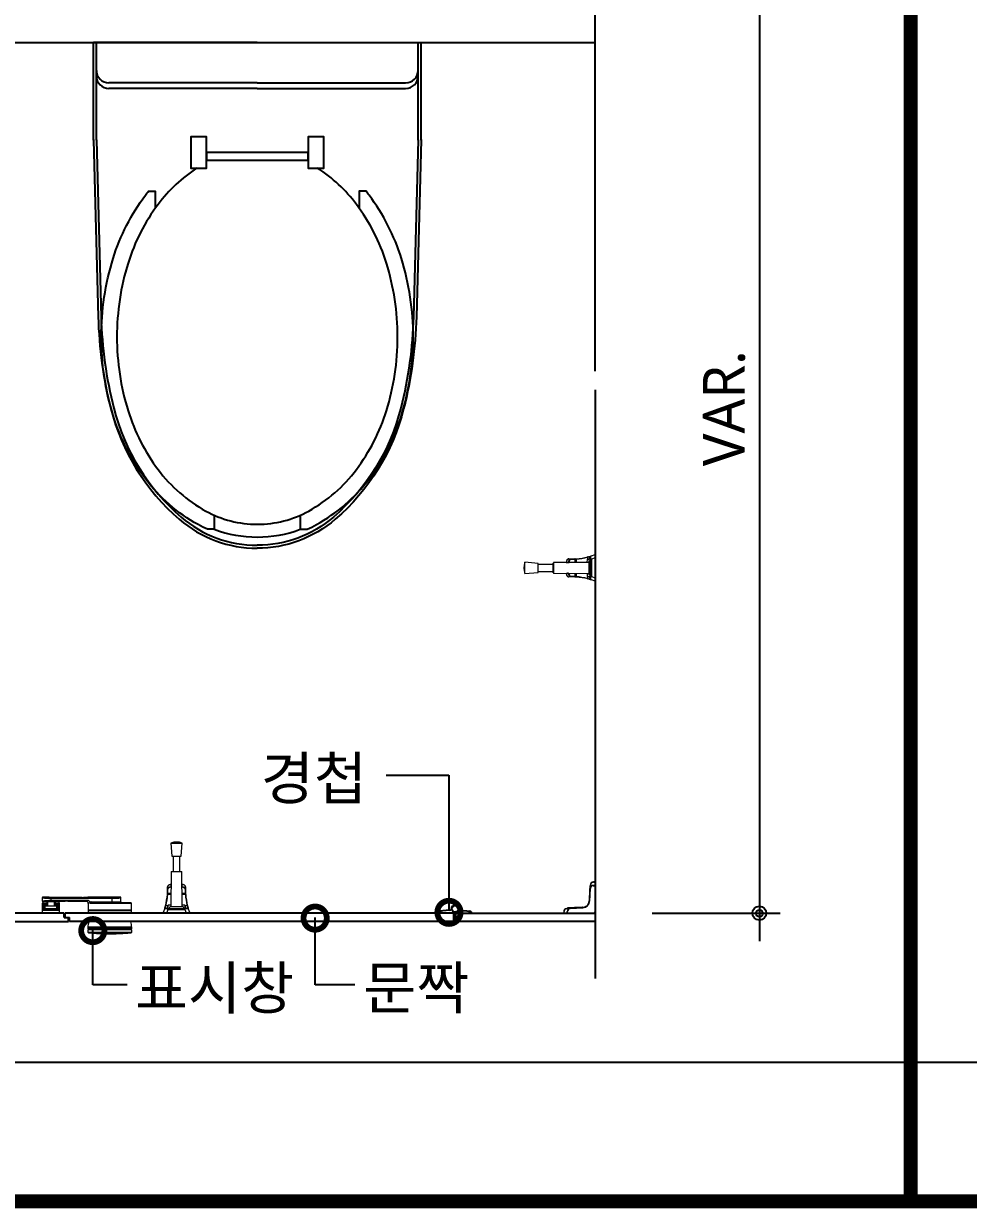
# Model space of a CAD drawing. Extents: x -255 to 8105, y -176 to 5714.
# Drawn here: x 3811 to 4489, y 2764 to 3614 of the extents above; entities that cross this region are included whole.
import ezdxf
from ezdxf.enums import TextEntityAlignment as Align

# ---------------------------------------------------------------- set-up
doc = ezdxf.new("R2010")
doc.units = 0
doc.header["$LTSCALE"] = 30
doc.layers.get('0').update_dxf_attribs({"linetype": 'CONTINUOUS'})
doc.layers.get('DEFPOINTS').update_dxf_attribs({"linetype": 'CONTINUOUS'})
for name, color, linetype in [('0_toilet', 6, 'CONTINUOUS'), ('DIM', 7, 'CONTINUOUS'), ('HAT', 8, 'CONTINUOUS'), ('경첩', 4, 'CONTINUOUS'), ('문자', 3, 'CONTINUOUS'), ('부자재', 4, 'CONTINUOUS'), ('옷걸이', 4, 'CONTINUOUS'), ('잠금쇠(회전형)', 4, 'CONTINUOUS'), ('치수', 1, 'CONTINUOUS'), ('해치', 8, 'CONTINUOUS')]:
    doc.layers.add(name, color=color, linetype=linetype)
doc.styles.add('돋움', font='malgun.ttf')
doc.dimstyles.new('10', dxfattribs={"dimscale": 10, "dimtxt": 3, "dimasz": 1, "dimexe": 1.5, "dimexo": 2, "dimgap": 1, "dimtad": 1, "dimdec": 0, "dimlunit": 6, "dimtxsty": '돋움', "dimblk": 'DIMDOT', "dimcen": -1, "dimdle": 1.5, "dimclrt": 3, "dimazin": 3, "dimtfac": 1, "dimtdec": 0, "dimtix": 1, "dimtmove": 2, "dimatfit": 3, "dimldrblk": 'DIMDOT', "dimarcsym": 0})

# ---------------------------------------------------------------- blocks, each defined once
blk = doc.blocks.new('DIMDOT')
at = {"linetype": 'Continuous'}
blk.add_line((-2, 0), (2, 0), dxfattribs=at)
for radius in [0.5, 0.25]:
    blk.add_circle((0, 0), radius, dxfattribs=at)
blk = doc.blocks.new('*D559')
at = {"layer": 'DEFPOINTS', "color": 0}
for p in [(41876.4, -3060.19), (41876.4, -3785.19), (41973.3, -3785.19)]:
    blk.add_point(p, dxfattribs=at)
at = {"layer": 'DIM', "color": 0, "lineweight": -2, "ltscale": 10}
for p, q in [((41896.4, -3060.19), (41988.3, -3060.19)), ((41973.3, -3070.19), (41973.3, -3775.19)), ((41896.4, -3785.19), (41988.3, -3785.19))]:
    blk.add_line(p, q, dxfattribs=at)
at = {"layer": 'DIM', "color": 0, "lineweight": -2, "xscale": 10, "yscale": 10, "zscale": 10}
for p, rotation in [((41973.3, -3060.19), 90), ((41973.3, -3785.19), 270)]:
    blk.add_blockref('DIMDOT', p, dxfattribs=dict(at, rotation=rotation))
at = {"layer": 'DIM', "color": 3, "insert": (41948.06, -3422.69), "char_height": 30, "attachment_point": 5, "rotation": 90, "style": '돋움'}
blk.add_mtext('VAR.', dxfattribs=at)
blk = doc.blocks.new('_DOTSMALL')
at = {"color": 0, "linetype": 'ByBlock', "const_width": 0.5}
blk.add_lwpolyline([(-0.0625, 0, 1), (0.0625, 0, 1)], format="xyb", close=True, dxfattribs=at)
blk = doc.blocks.new('A$C63EC304E')
at = {"layer": '치수', "color": 1, "xscale": 2.5, "yscale": 2.5, "zscale": 2.5, "rotation": 234.3098741996962}
blk.add_blockref('_DOTSMALL', (0.312, 0.312), dxfattribs=at)
blk = doc.blocks.new('A$C2BC9653E')
at = {"layer": '치수', "xscale": 0.3333333333333333, "yscale": 0.3333333333333333, "zscale": 0.3333333333333333}
blk.add_blockref('A$C63EC304E', (0, 0), dxfattribs=at)
blk = doc.blocks.new('A$C7FC71301')
at = {"layer": '치수', "rotation": 180}
blk.add_blockref('A$C2BC9653E', (0.208, 0.208), dxfattribs=at)
blk = doc.blocks.new('A$C4A20372B')
at = {"layer": '치수'}
blk.add_blockref('A$C7FC71301', (0, 0), dxfattribs=at)
blk = doc.blocks.new('A$C566469F5')
at = {"layer": '치수'}
blk.add_blockref('A$C4A20372B', (0, 0), dxfattribs=at)
blk = doc.blocks.new('A$C7E317CD4')
at = {"layer": '해치', "xscale": 2, "yscale": 2, "zscale": 2}
blk.add_blockref('A$C566469F5', (0, 0), dxfattribs=at)
blk = doc.blocks.new('A$C601D7F27')
at = {"layer": '치수'}
blk.add_blockref('A$C7E317CD4', (0, 0), dxfattribs=at)
blk = doc.blocks.new('A$C38802C08')
at = {"layer": '치수'}
blk.add_blockref('A$C601D7F27', (0, 0), dxfattribs=at)
blk = doc.blocks.new('A$C10E41893')
at = {"layer": '부자재'}
for p, q in [((6.5, 0), (6.5, 196)), ((123.3, 196), (6.5, 196)), ((123.3, 192.5), (6.5, 192.5)), ((54.8, 0), (54.8, 177.5)), ((61.4, 0), (61.4, 177.5)), ((6.5, 0), (6.5, -196)), ((54.8, 0), (54.8, -177.5)), ((61.4, 0), (61.4, -177.5)), ((123.3, -192.5), (6.5, -192.5)), ((123.3, -196), (6.5, -196))]:
    blk.add_line(p, q, dxfattribs=at)
for points in [[(122.7, 196, -0.012538), (123.3, 196), (334.6, 190.3, -0.055395), (444.7, 175.1, -0.154276), (576.9, 93.3, -0.179504), (611.5, 0, -0.179504)], [(122.8, 192.5, -0.012538), (123.2, 192.5), (334.5, 186.8, -0.055395), (443.8, 171.7, -0.154276), (574.3, 91, -0.179504), (608, 0, -0.179504)], [(572, 51.4), (588.8, 51.4), (588.8, 59.6, 0.021185), (583.3, 70.7, 0.106084), (528.4, 133.7, 0.085733), (452.6, 172.4, 0.075373), (358.7, 186.6, 0.075373), (264.8, 172.4, 0.085733), (189, 133.7, 0.007337), (184.4, 130.1), (184.4, 122), (204.7, 122)], [(156.7, -72, 0.089162), (200.2, -118.7, 0.085733), (270.3, -154.5, 0.075373), (358.7, -167.9, 0.075373), (447.1, -154.5, 0.085733), (517.2, -118.7, 0.106084), (567, -61.6, 0.126931), (582.8, 0, 0.126931), (567, 61.6, 0.106084), (517.2, 118.7, 0.085733), (447.1, 154.5, 0.075373), (358.7, 167.9, 0.075373), (270.3, 154.5, 0.085733), (200.2, 118.7, 0.089162), (156.7, 72)], [(588.8, -51.4, 0.090214), (598.2, 0, 0.090214), (588.8, 51.4, 0.106084)], [(122.7, -196, 0.012538), (123.3, -196), (334.6, -190.3, 0.055395), (444.7, -175.1, 0.154276), (576.9, -93.3, 0.179504), (611.5, 0, 0.179504)], [(122.8, -192.5, 0.012538), (123.2, -192.5), (334.5, -186.8, 0.055395), (443.8, -171.7, 0.154276), (574.3, -91, 0.179504), (608, 0, 0.179504)], [(572, -51.4), (588.8, -51.4), (588.8, -59.6, -0.021185), (583.3, -70.7, -0.106084), (528.4, -133.7, -0.085733), (452.6, -172.4, -0.075373), (358.7, -186.6, -0.075373), (264.8, -172.4, -0.085733), (189, -133.7, -0.007337), (184.4, -130.1), (184.4, -122), (204.7, -122)]]:
    blk.add_lwpolyline(points, format="xyb", dxfattribs=at)
blk.add_lwpolyline([(138, -60.8), (119.3, -60.8), (119.3, -79.5), (156.7, -79.5), (156.7, -60.8), (138, -60.8), (147.3, -60.8), (147.3, 60.8), (138, 60.8), (156.7, 60.8), (156.7, 79.5), (119.3, 79.5), (119.3, 60.8), (138, 60.8), (138, -60.8), (119.3, -60.8)], dxfattribs=at)
for centre, start, end in [((39.8, 177.5), 0, 90), ((46.4, 177.5), 0, 90), ((39.8, -177.5), 270, 0), ((46.4, -177.5), 270, 0)]:
    blk.add_arc(centre, 15, start, end, dxfattribs=at)
blk = doc.blocks.new('UNI-16', base_point=(37634, -6761))
for p, q in [((41855.37, -3396.05), (41855.37, -2992.45)), ((40355.37, -3160.19), (41855.37, -3160.19)), ((41855.37, -3409.39), (41855.37, -3831.92))]:
    blk.add_line(p, q)
at = {"color": 8}
for p, q in [((40119.29, -3892), (42081.88, -3892)), ((42081.88, -3892), (43467.12, -3892))]:
    blk.add_line(p, q, dxfattribs=at)
at = {"color": 8, "const_width": 10}
for points in [[(42081.88, -3992), (42081.88, -1222.85)], [(37682.57, -3992), (43467.12, -3992)]]:
    blk.add_lwpolyline(points, dxfattribs=at)
at = {"layer": '0_toilet'}
for p, q in [((41474.34, -3785.19), (41245.37, -3785.19)), ((41245.37, -3791.19), (41477.34, -3791.19)), ((41474.34, -3788.19), (41474.34, -3785.19)), ((41474.34, -3788.19), (41478.09, -3788.19)), ((41753.97, -3785.19), (41475.09, -3785.19)), ((41475.09, -3788.19), (41475.09, -3785.19)), ((41477.34, -3791.19), (41477.34, -3788.19)), ((41478.09, -3791.19), (41478.09, -3788.19)), ((41753.97, -3791.19), (41478.09, -3791.19)), ((41753.97, -3791.19), (41753.97, -3785.19)), ((41755.47, -3785.19), (41855.37, -3785.19)), ((41755.47, -3791.19), (41755.47, -3785.19)), ((41855.37, -3791.19), (41755.47, -3791.19))]:
    blk.add_line(p, q, dxfattribs=at)
at = {"layer": '경첩', "color": 4, "linetype": 'Continuous', "lineweight": 15}
for p, q in [((41851.58, -3766.02), (41851.45, -3768.72)), ((41851.58, -3766.02), (41851.82, -3766.26)), ((41851.69, -3765.42), (41851.85, -3765.58)), ((41851.88, -3764.93), (41851.76, -3767.43)), ((41852.06, -3766.38), (41852.13, -3764.94)), ((41854.11, -3765.19), (41854.11, -3765.44)), ((41855.37, -3765.19), (41854.11, -3765.19)), ((41854.11, -3765.44), (41855.37, -3765.44)), ((41854.12, -3765.19), (41854.12, -3765.09)), ((41854.12, -3765.09), (41855.37, -3765.09)), ((41854.23, -3762.94), (41854.23, -3762.69)), ((41855.37, -3762.69), (41854.23, -3762.69)), ((41854.23, -3762.94), (41855.37, -3762.94)), ((41855.37, -3762.94), (41855.37, -3762.69)), ((41855.37, -3765.09), (41855.37, -3762.94)), ((41855.37, -3765.44), (41855.37, -3765.19)), ((41855.37, -3765.44), (41855.37, -3783.69)), ((41851.14, -3775.3), (41851.13, -3775.64)), ((41851.15, -3775.2), (41851.14, -3775.3)), ((41851.14, -3775.3), (41851.38, -3775.54)), ((41851.19, -3774.28), (41851.15, -3775.2)), ((41851.15, -3775.2), (41851.39, -3775.44)), ((41851.19, -3774.28), (41851.43, -3774.52)), ((41851.22, -3773.62), (41851.2, -3774.04)), ((41851.2, -3774.04), (41851.44, -3774.28)), ((41851.36, -3770.75), (41851.22, -3773.61)), ((41851.22, -3773.61), (41851.46, -3773.85)), ((41851.22, -3773.62), (41851.46, -3773.86)), ((41851.76, -3767.43), (41851.34, -3776.4)), ((41851.36, -3770.75), (41851.6, -3770.98)), ((41851.41, -3769.73), (41851.37, -3770.41)), ((41851.37, -3770.41), (41851.61, -3770.65)), ((41851.41, -3769.73), (41851.64, -3769.97)), ((41851.42, -3769.39), (41851.66, -3769.63)), ((41851.45, -3768.72), (41851.69, -3768.96)), ((41851.59, -3776.41), (41852.01, -3767.44)), ((41837.61, -3781.58), (41835.11, -3781.7)), ((41835.12, -3781.95), (41836.57, -3781.88)), ((41835.27, -3785.19), (41835.27, -3783.94)), ((41835.27, -3783.94), (41835.37, -3783.94)), ((41835.37, -3783.93), (41835.62, -3783.93)), ((41835.37, -3783.93), (41835.37, -3785.19)), ((41835.6, -3781.51), (41835.69, -3781.42)), ((41835.6, -3781.51), (41835.76, -3781.67)), ((41835.62, -3785.19), (41835.62, -3783.93)), ((41838.9, -3781.27), (41835.69, -3781.42)), ((41846.58, -3781.16), (41837.61, -3781.58)), ((41837.62, -3781.83), (41846.59, -3781.41)), ((41838.9, -3781.27), (41839.14, -3781.51)), ((41839.58, -3781.24), (41839.82, -3781.48)), ((41839.91, -3781.22), (41840.15, -3781.46)), ((41843.29, -3781.06), (41840.59, -3781.19)), ((41840.59, -3781.19), (41840.83, -3781.43)), ((41843.29, -3781.06), (41843.53, -3781.3)), ((41843.97, -3781.03), (41844.21, -3781.27)), ((41844.3, -3781.02), (41844.54, -3781.25)), ((41846.33, -3780.92), (41844.98, -3780.98)), ((41844.98, -3780.98), (41845.22, -3781.22)), ((41846.57, -3780.91), (41846.33, -3780.92)), ((41846.33, -3780.92), (41846.57, -3781.16)), ((41847.58, -3780.75), (41847.78, -3780.95)), ((41848.11, -3780.58), (41848.3, -3780.77)), ((41848.35, -3780.47), (41848.54, -3780.66)), ((41848.81, -3780.22), (41849, -3780.4)), ((41849.03, -3780.08), (41849.21, -3780.26)), ((41850.12, -3779.05), (41850.3, -3779.23)), ((41850.27, -3778.85), (41850.45, -3779.03)), ((41850.53, -3778.41), (41850.72, -3778.59)), ((41850.65, -3778.17), (41850.84, -3778.36)), ((41850.82, -3777.77), (41851.01, -3777.96)), ((41851.17, -3777.46), (41850.97, -3777.25)), ((41850.97, -3777.25), (41851.18, -3777.45)), ((41851.04, -3776.87), (41851.26, -3777.09)), ((41851.07, -3776.65), (41851.3, -3776.88)), ((41851.12, -3775.74), (41851.09, -3776.39)), ((41851.13, -3775.64), (41851.12, -3775.74)), ((41851.12, -3775.74), (41851.36, -3775.98)), ((41851.13, -3775.64), (41851.37, -3775.88)), ((41833.12, -3784.05), (41832.87, -3784.05)), ((41832.87, -3784.05), (41832.87, -3785.19)), ((41832.87, -3785.19), (41833.12, -3785.19)), ((41833.12, -3785.19), (41833.12, -3784.05)), ((41833.12, -3785.19), (41835.27, -3785.19)), ((41835.37, -3785.19), (41835.62, -3785.19)), ((41853.87, -3785.19), (41835.62, -3785.19))]:
    blk.add_line(p, q, dxfattribs=at)
at = {"layer": '경첩', "color": 4, "linetype": 'Continuous', "lineweight": 15, "flags": 128}
for points in [[(41851.6, -3765.51), (41851.6, -3765.61), (41851.59, -3765.74), (41851.59, -3765.87), (41851.58, -3766.02)], [(41851.6, -3765.51), (41851.62, -3765.49), (41851.64, -3765.47), (41851.66, -3765.46), (41851.67, -3765.44), (41851.68, -3765.43), (41851.68, -3765.43), (41851.69, -3765.42), (41851.69, -3765.42)], [(41852.13, -3764.94), (41852.08, -3764.94), (41852.04, -3764.93), (41851.99, -3764.93), (41851.95, -3764.93), (41851.92, -3764.93), (41851.9, -3764.93), (41851.89, -3764.93), (41851.88, -3764.93)], [(41851.2, -3774.04), (41851.2, -3774.12), (41851.19, -3774.2), (41851.19, -3774.28)], [(41851.22, -3773.61), (41851.22, -3773.62), (41851.22, -3773.62)], [(41851.45, -3768.72), (41851.45, -3768.85), (41851.44, -3768.98), (41851.44, -3769.09), (41851.43, -3769.2), (41851.43, -3769.28), (41851.42, -3769.34), (41851.42, -3769.38), (41851.42, -3769.39)], [(41851.76, -3767.43), (41851.77, -3767.43), (41851.78, -3767.43), (41851.81, -3767.43), (41851.84, -3767.43), (41851.87, -3767.43), (41851.92, -3767.43), (41851.96, -3767.44), (41852.01, -3767.44)], [(41835.12, -3781.95), (41835.12, -3781.9), (41835.12, -3781.85), (41835.11, -3781.81), (41835.11, -3781.77), (41835.11, -3781.74), (41835.11, -3781.72), (41835.11, -3781.7), (41835.11, -3781.7)], [(41837.61, -3781.58), (41837.61, -3781.59), (41837.61, -3781.6), (41837.61, -3781.62), (41837.61, -3781.65), (41837.61, -3781.69), (41837.62, -3781.74), (41837.62, -3781.78), (41837.62, -3781.83)], [(41839.58, -3781.24), (41839.56, -3781.24), (41839.53, -3781.24), (41839.46, -3781.24), (41839.38, -3781.25), (41839.28, -3781.25), (41839.16, -3781.26), (41839.03, -3781.26), (41838.9, -3781.27)], [(41840.59, -3781.19), (41840.47, -3781.2), (41840.36, -3781.2), (41840.25, -3781.21), (41840.16, -3781.21), (41840.07, -3781.22), (41840.01, -3781.22), (41839.96, -3781.22), (41839.92, -3781.22), (41839.91, -3781.22)], [(41843.97, -3781.03), (41843.95, -3781.03), (41843.91, -3781.03), (41843.85, -3781.04), (41843.77, -3781.04), (41843.67, -3781.05), (41843.55, -3781.05), (41843.42, -3781.06), (41843.29, -3781.06)], [(41844.98, -3780.98), (41844.85, -3780.99), (41844.72, -3781), (41844.6, -3781), (41844.5, -3781.01), (41844.42, -3781.01), (41844.36, -3781.01), (41844.32, -3781.02), (41844.3, -3781.02)], [(41846.58, -3781.16), (41846.58, -3781.16), (41846.58, -3781.18), (41846.58, -3781.2), (41846.59, -3781.23), (41846.59, -3781.27), (41846.59, -3781.31), (41846.59, -3781.36), (41846.59, -3781.41)], [(41850.97, -3777.25), (41850.97, -3777.25), (41850.97, -3777.25)], [(41851.07, -3776.65), (41851.05, -3776.82), (41851.04, -3776.87)], [(41851.34, -3776.4), (41851.35, -3776.4), (41851.36, -3776.4), (41851.38, -3776.4), (41851.41, -3776.4), (41851.45, -3776.4), (41851.5, -3776.41), (41851.54, -3776.41), (41851.59, -3776.41)]]:
    blk.add_lwpolyline(points, dxfattribs=at)
at = {"layer": '경첩', "color": 4, "linetype": 'Continuous', "lineweight": 15}
for centre, radius, start, end in [((41854.11, -3767.54), 2.35, 90, 177.30166), ((41854.23, -3765.04), 2.35, 90, 177.30166), ((41854.11, -3767.54), 2.1, 90, 177.30166), ((41854.23, -3765.04), 2.1, 90, 177.30166), ((41835.22, -3784.05), 2.35, 92.69834, 180), ((41835.22, -3784.05), 2.1, 92.69834, 180), ((41837.72, -3783.93), 2.35, 92.69834, 180), ((41837.72, -3783.93), 2.1, 92.69834, 180), ((41846.35, -3776.16), 4.75, 272.69834, 285), ((41846.35, -3776.16), 5, 272.69834, 357.30166), ((41846.35, -3776.16), 5.25, 272.69834, 357.30166), ((41846.35, -3776.16), 4.75, 284.99982, 291.75061), ((41846.35, -3776.16), 4.75, 294.99481, 301.29977), ((41846.35, -3776.17), 4.75, 301.29911, 304.38581), ((41846.35, -3776.16), 4.75, 304.38489, 322.56084), ((41846.35, -3776.16), 4.75, 322.56123, 325.61449), ((41846.35, -3776.16), 4.75, 325.61511, 331.82645), ((41846.35, -3776.16), 4.75, 335.00519, 340.23398), ((41846.35, -3776.16), 4.75, 340.23398, 346.75686), ((41846.35, -3776.16), 4.75, 346.83767, 351.3944), ((41846.35, -3776.16), 4.75, 354.09118, 357.30166), ((41853.87, -3783.69), 1.5, 270, 0)]:
    blk.add_arc(centre, radius, start, end, dxfattribs=at)
at = {"layer": '부자재'}
for p, q in [((41751.02, -3783.1), (41743.82, -3783.61)), ((41757.73, -3783.02), (41765.89, -3783.6)), ((41743.28, -3784.27), (41743.28, -3785.19)), ((41753.93, -3785.19), (41743.28, -3785.19)), ((41744.53, -3784.1), (41744.53, -3785.19)), ((41754.74, -3784.64), (41754.74, -3785.44)), ((41754.99, -3785.44), (41754.74, -3785.44)), ((41754.99, -3784.64), (41754.99, -3785.44)), ((41755.46, -3785.14), (41755.46, -3785.19)), ((41755.46, -3785.19), (41766.45, -3785.19)), ((41765.2, -3784.1), (41765.2, -3785.19)), ((41766.45, -3784.27), (41766.45, -3785.19))]:
    blk.add_line(p, q, dxfattribs=at)
at = {"layer": '부자재', "color": 1}
blk.add_circle((41754.86, -3781.98), 2.34, dxfattribs=at)
at = {"layer": '부자재'}
for centre, radius, start, end in [((41743.98, -3784.29), 0.7, 101.7765, 181.67124), ((41745.38, -3784.33), 0.884, 113.40773, 164.5497), ((41750.96, -3781.81), 1.29, 272.92313, 352.47243), ((41754.86, -3781.98), 2.62, 270, 180), ((41754.96, -3782.33), 2.86, 280.08401, 345.97919), ((41758.77, -3781.81), 1.29, 187.52757, 267.07687), ((41764.35, -3784.33), 0.884, 15.4503, 67.30044), ((41765.75, -3784.29), 0.7, 358.32876, 78.2235), ((41755.22, -3786.21), 1.65, 102.52675, 141.54753), ((41754.51, -3786.21), 1.65, 43.10029, 77.47325)]:
    blk.add_arc(centre, radius, start, end, dxfattribs=at)
at = {"layer": '옷걸이', "lineweight": 15}
for p, q in [((41852.79, -3528.64), (41852.8, -3528.63)), ((41852.8, -3528.63), (41855.37, -3527.79)), ((41852.8, -3528.63), (41852.8, -3528.63)), ((41855.37, -3527.79), (41855.37, -3530.16)), ((41814.52, -3534.04), (41805.02, -3533.29)), ((41805.02, -3541.29), (41805.02, -3533.29)), ((41814.52, -3540.54), (41814.52, -3534.04)), ((41825.37, -3534.79), (41814.52, -3534.79)), ((41825.37, -3537.29), (41825.37, -3533.79)), ((41825.37, -3540.79), (41825.37, -3537.29)), ((41850.87, -3533.32), (41825.62, -3533.54)), ((41825.62, -3533.54), (41825.62, -3541.04)), ((41834.74, -3533.36), (41834.74, -3533.46)), ((41834.74, -3533.36), (41834.83, -3533.36)), ((41834.83, -3533.36), (41834.83, -3533.46)), ((41836.36, -3533.37), (41836.71, -3533.37)), ((41836.36, -3533.45), (41836.36, -3533.37)), ((41836.71, -3533.37), (41836.71, -3533.44)), ((41841.07, -3533.41), (41841.07, -3531.02)), ((41841.84, -3530.95), (41841.84, -3533.4)), ((41849.94, -3531.04), (41850.5, -3530.97)), ((41849.96, -3529.6), (41849.96, -3531.03)), ((41849.98, -3529.6), (41849.98, -3531.03)), ((41850.87, -3532.51), (41850.87, -3542.06)), ((41852.04, -3529.52), (41852, -3529.62)), ((41852.04, -3529.47), (41852.01, -3529.56)), ((41852.11, -3529.58), (41852.11, -3529.59)), ((41852.11, -3529.59), (41852.11, -3544.99)), ((41852.13, -3543.58), (41852.13, -3531)), ((41852.82, -3531), (41852.13, -3531)), ((41855.37, -3530.16), (41852.82, -3531)), ((41852.82, -3531), (41852.82, -3543.58)), ((41855.37, -3530.16), (41855.37, -3544.41)), ((41805.02, -3541.29), (41814.52, -3540.54)), ((41814.52, -3539.79), (41825.37, -3539.79)), ((41825.62, -3541.04), (41850.87, -3541.26)), ((41834.74, -3541.12), (41834.74, -3541.22)), ((41834.74, -3541.22), (41834.83, -3541.22)), ((41834.83, -3541.12), (41834.83, -3541.22)), ((41836.36, -3541.21), (41836.36, -3541.13)), ((41836.36, -3541.21), (41836.71, -3541.21)), ((41836.71, -3541.14), (41836.71, -3541.21)), ((41841.07, -3543.56), (41841.07, -3541.17)), ((41841.84, -3541.18), (41841.84, -3543.63)), ((41850.52, -3543.61), (41849.94, -3543.54)), ((41849.96, -3543.55), (41849.96, -3544.98)), ((41849.98, -3543.55), (41849.98, -3544.98)), ((41852, -3544.96), (41852.04, -3545.07)), ((41852.11, -3544.99), (41852.11, -3545)), ((41852.82, -3543.58), (41852.13, -3543.58)), ((41852.82, -3543.58), (41855.37, -3544.41)), ((41855.37, -3544.41), (41855.37, -3546.79)), ((41852.8, -3545.94), (41852.79, -3545.94)), ((41852.8, -3545.95), (41852.8, -3545.94)), ((41855.37, -3546.79), (41852.8, -3545.95)), ((41550.98, -3734.84), (41551.73, -3744.34)), ((41550.98, -3734.84), (41558.98, -3734.84)), ((41558.23, -3744.34), (41558.98, -3734.84)), ((41551.73, -3744.34), (41558.23, -3744.34)), ((41552.48, -3744.34), (41552.48, -3755.19)), ((41557.48, -3755.19), (41557.48, -3744.34)), ((41551.23, -3755.43), (41551.01, -3780.69)), ((41558.73, -3755.43), (41551.23, -3755.43)), ((41551.48, -3755.19), (41554.98, -3755.19)), ((41554.98, -3755.19), (41558.48, -3755.19)), ((41558.95, -3780.69), (41558.73, -3755.43)), ((41551.15, -3764.55), (41551.05, -3764.55)), ((41551.05, -3764.55), (41551.05, -3764.64)), ((41551.15, -3764.64), (41551.05, -3764.64)), ((41551.06, -3766.17), (41551.06, -3766.53)), ((41551.06, -3766.17), (41551.14, -3766.17)), ((41551.14, -3766.53), (41551.06, -3766.53)), ((41558.91, -3764.55), (41558.81, -3764.55)), ((41558.91, -3764.64), (41558.81, -3764.64)), ((41558.82, -3766.17), (41558.9, -3766.17)), ((41558.9, -3766.53), (41558.83, -3766.53)), ((41558.9, -3766.17), (41558.9, -3766.53)), ((41558.91, -3764.55), (41558.91, -3764.64)), ((41551.09, -3771.65), (41548.64, -3771.65)), ((41548.71, -3770.89), (41551.1, -3770.89)), ((41558.87, -3770.89), (41561.25, -3770.89)), ((41561.32, -3771.65), (41558.87, -3771.65)), ((41545.48, -3785.19), (41546.33, -3782.62)), ((41546.33, -3782.62), (41546.33, -3782.61)), ((41546.33, -3782.61), (41546.33, -3782.61)), ((41547.31, -3781.82), (41547.2, -3781.85)), ((41547.28, -3781.93), (41547.28, -3781.93)), ((41562.69, -3781.93), (41547.28, -3781.93)), ((41548.72, -3779.78), (41547.29, -3779.78)), ((41548.72, -3779.8), (41547.29, -3779.8)), ((41548.69, -3782.64), (41547.86, -3785.19)), ((41548.66, -3780.34), (41548.73, -3779.76)), ((41548.69, -3782.64), (41548.69, -3781.95)), ((41548.69, -3781.95), (41561.27, -3781.95)), ((41561.27, -3782.64), (41548.69, -3782.64)), ((41559.76, -3780.69), (41550.21, -3780.69)), ((41561.24, -3779.76), (41561.3, -3780.32)), ((41562.67, -3779.78), (41561.24, -3779.78)), ((41562.67, -3779.8), (41561.24, -3779.8)), ((41561.27, -3782.64), (41561.27, -3781.95)), ((41562.11, -3785.19), (41561.27, -3782.64)), ((41562.75, -3781.85), (41562.65, -3781.82)), ((41562.69, -3781.93), (41562.69, -3781.93)), ((41562.8, -3781.86), (41562.71, -3781.83)), ((41563.63, -3782.61), (41563.64, -3782.61)), ((41563.64, -3782.61), (41563.64, -3782.62)), ((41563.64, -3782.62), (41564.48, -3785.19)), ((41547.86, -3785.19), (41545.48, -3785.19)), ((41562.11, -3785.19), (41547.86, -3785.19)), ((41564.48, -3785.19), (41562.11, -3785.19))]:
    blk.add_line(p, q, dxfattribs=at)
at = {"layer": '옷걸이', "lineweight": 15, "flags": 128}
for points in [[(41836.45, -3530.86), (41836.44, -3530.86), (41836.21, -3530.88), (41835.99, -3530.95), (41835.77, -3531.05), (41835.57, -3531.2), (41835.38, -3531.39), (41835.22, -3531.61), (41835.07, -3531.86), (41834.95, -3532.15), (41834.85, -3532.45), (41834.78, -3532.77), (41834.74, -3533.1), (41834.74, -3533.36)], [(41836.46, -3530.86), (41836.19, -3530.89), (41835.92, -3530.99), (41835.68, -3531.16), (41835.45, -3531.39), (41835.25, -3531.67), (41835.08, -3532.01), (41834.96, -3532.38), (41834.87, -3532.78), (41834.83, -3533.28), (41834.83, -3533.36)], [(41836.36, -3533.37), (41836.38, -3532.95), (41836.45, -3532.54), (41836.56, -3532.16), (41836.71, -3531.81), (41836.89, -3531.5), (41837.11, -3531.25), (41837.35, -3531.06), (41837.61, -3530.93), (41837.96, -3530.87)], [(41838.15, -3531.12), (41837.84, -3531.18), (41837.61, -3531.29), (41837.39, -3531.46), (41837.19, -3531.69), (41837.03, -3531.97), (41836.89, -3532.28), (41836.79, -3532.63), (41836.73, -3532.99), (41836.71, -3533.37)], [(41841.82, -3530.7), (41841.82, -3530.71), (41841.82, -3530.72), (41841.82, -3530.75), (41841.82, -3530.78), (41841.82, -3530.81), (41841.83, -3530.86), (41841.83, -3530.9), (41841.84, -3530.95)], [(41849.66, -3531.46), (41849.59, -3533.04), (41849.58, -3533.33)], [(41851.91, -3531.55), (41851.95, -3531.27), (41851.99, -3531.08), (41852.02, -3531.08), (41852.05, -3531.25), (41852.07, -3531.58), (41852.08, -3532.04)], [(41852.01, -3529.56), (41852.01, -3529.57), (41852, -3529.62)], [(41852.11, -3529.59), (41852.08, -3529.59), (41852, -3529.62)], [(41834.74, -3541.22), (41834.74, -3541.27), (41834.76, -3541.6), (41834.81, -3541.93), (41834.88, -3542.25), (41834.99, -3542.54), (41835.12, -3542.82), (41835.28, -3543.07), (41835.46, -3543.28), (41835.67, -3543.46), (41835.88, -3543.59), (41836.11, -3543.68), (41836.35, -3543.72), (41836.38, -3543.71)], [(41834.83, -3541.22), (41834.85, -3541.64), (41834.92, -3542.05), (41835.03, -3542.43), (41835.18, -3542.78), (41835.37, -3543.09), (41835.58, -3543.34), (41835.82, -3543.53), (41836.08, -3543.66), (41836.4, -3543.72), (41836.46, -3543.72)], [(41837.96, -3543.71), (41837.69, -3543.67), (41837.42, -3543.56), (41837.18, -3543.39), (41836.95, -3543.15), (41836.76, -3542.86), (41836.6, -3542.52), (41836.47, -3542.15), (41836.39, -3541.75), (41836.36, -3541.21)], [(41836.71, -3541.21), (41836.74, -3541.69), (41836.82, -3542.05), (41836.93, -3542.39), (41837.07, -3542.7), (41837.25, -3542.96), (41837.45, -3543.17), (41837.67, -3543.33), (41837.91, -3543.42), (41838.15, -3543.46)], [(41841.82, -3543.88), (41841.82, -3543.87), (41841.82, -3543.86), (41841.82, -3543.83), (41841.82, -3543.8), (41841.82, -3543.76), (41841.83, -3543.72), (41841.83, -3543.67), (41841.84, -3543.63)], [(41849.58, -3541.25), (41849.6, -3541.85), (41849.66, -3543.12)], [(41849.97, -3544.98), (41849.97, -3544.98), (41849.98, -3544.98)], [(41850.17, -3545.23), (41850.16, -3545.22), (41850.16, -3545.22)], [(41852.08, -3542.78), (41852.06, -3543.2), (41852.03, -3543.44), (41852, -3543.52), (41851.97, -3543.42), (41851.92, -3543.14), (41851.91, -3543.03)], [(41852, -3544.96), (41852.08, -3544.99), (41852.11, -3544.99)], [(41852.01, -3545.02), (41852.01, -3545.01), (41852, -3544.96)], [(41852.01, -3545.02), (41852.03, -3545.08), (41852.04, -3545.12)], [(41551.05, -3764.64), (41550.63, -3764.67), (41550.22, -3764.73), (41549.84, -3764.85), (41549.49, -3765), (41549.18, -3765.18), (41548.93, -3765.4), (41548.74, -3765.64), (41548.61, -3765.9), (41548.55, -3766.22), (41548.55, -3766.27)], [(41551.05, -3764.56), (41551, -3764.55), (41550.67, -3764.57), (41550.34, -3764.62), (41550.02, -3764.7), (41549.73, -3764.81), (41549.45, -3764.94), (41549.21, -3765.1), (41548.99, -3765.28), (41548.82, -3765.48), (41548.68, -3765.7), (41548.6, -3765.93), (41548.56, -3766.16), (41548.56, -3766.2)], [(41548.56, -3767.77), (41548.6, -3767.5), (41548.71, -3767.24), (41548.88, -3767), (41549.12, -3766.77), (41549.41, -3766.58), (41549.75, -3766.41), (41550.12, -3766.29), (41550.53, -3766.21), (41551.06, -3766.17)], [(41551.06, -3766.53), (41550.58, -3766.56), (41550.22, -3766.63), (41549.88, -3766.74), (41549.57, -3766.89), (41549.31, -3767.06), (41549.1, -3767.27), (41548.94, -3767.49), (41548.85, -3767.72), (41548.81, -3767.97)], [(41558.9, -3766.17), (41559.32, -3766.2), (41559.73, -3766.26), (41560.11, -3766.38), (41560.46, -3766.53), (41560.77, -3766.71), (41561.02, -3766.93), (41561.21, -3767.17), (41561.34, -3767.43), (41561.4, -3767.77)], [(41561.15, -3767.97), (41561.09, -3767.66), (41560.98, -3767.42), (41560.81, -3767.21), (41560.58, -3767.01), (41560.31, -3766.84), (41559.99, -3766.71), (41559.64, -3766.61), (41559.28, -3766.55), (41558.9, -3766.53)], [(41561.41, -3766.27), (41561.41, -3766.26), (41561.39, -3766.03), (41561.33, -3765.81), (41561.22, -3765.59), (41561.07, -3765.39), (41560.88, -3765.2), (41560.66, -3765.03), (41560.41, -3764.89), (41560.12, -3764.76), (41559.82, -3764.67), (41559.5, -3764.6), (41559.17, -3764.56), (41558.91, -3764.56)], [(41561.41, -3766.27), (41561.38, -3766), (41561.28, -3765.74), (41561.11, -3765.49), (41560.88, -3765.27), (41560.6, -3765.07), (41560.27, -3764.9), (41559.89, -3764.77), (41559.49, -3764.69), (41559, -3764.64), (41558.91, -3764.64)], [(41548.4, -3771.63), (41548.4, -3771.63), (41548.41, -3771.63), (41548.44, -3771.64), (41548.47, -3771.64), (41548.51, -3771.64), (41548.55, -3771.65), (41548.6, -3771.65), (41548.64, -3771.65)], [(41561.57, -3771.63), (41561.56, -3771.63), (41561.55, -3771.63), (41561.53, -3771.64), (41561.49, -3771.64), (41561.46, -3771.64), (41561.41, -3771.65), (41561.37, -3771.65), (41561.32, -3771.65)], [(41547.05, -3779.98), (41547.05, -3779.97), (41547.05, -3779.98)], [(41547.25, -3781.83), (41547.19, -3781.84), (41547.15, -3781.86)], [(41547.25, -3781.83), (41547.26, -3781.83), (41547.31, -3781.82)], [(41547.31, -3781.82), (41547.29, -3781.9), (41547.28, -3781.93)], [(41547.29, -3779.79), (41547.29, -3779.78), (41547.29, -3779.8)], [(41549.49, -3781.9), (41549.07, -3781.88), (41548.83, -3781.85), (41548.75, -3781.82), (41548.85, -3781.78), (41549.13, -3781.74), (41549.24, -3781.73)], [(41551.02, -3779.4), (41550.42, -3779.42), (41549.15, -3779.47)], [(41560.81, -3779.47), (41559.23, -3779.41), (41558.94, -3779.4)], [(41560.73, -3781.73), (41561, -3781.76), (41561.19, -3781.8), (41561.19, -3781.84), (41561.02, -3781.87), (41560.69, -3781.89), (41560.23, -3781.9)], [(41562.69, -3781.93), (41562.68, -3781.9), (41562.65, -3781.82)], [(41562.71, -3781.83), (41562.7, -3781.83), (41562.65, -3781.82)]]:
    blk.add_lwpolyline(points, dxfattribs=at)
at = {"layer": '옷걸이', "lineweight": 15}
for centre, radius, start, end in [((41837.87, -3479.12), 51.71, 283.74931, 286.75644), ((41853.18, -3529.73), 1.16, 109.29372, 169.39421), ((41853.11, -3529.58), 1, 108.19187, 180.00628), ((41815.31, -3537.29), 11.04, 158.76069, 201.23931), ((41825.62, -3533.79), 0.25, 90.5, 180), ((41835.99, -3478.11), 55.27, 268.79267, 270.38109), ((41837.6, -3478.11), 52.77, 268.76311, 270.39042), ((41837.6, -3478.11), 52.77, 270.39042, 273.54893), ((41837.92, -3531.1), 0.227, 353.60797, 81.79126), ((41837.79, -3478.11), 53.02, 270.39042, 273.54893), ((41837.6, -3478.11), 52.76, 273.54888, 274.58645), ((41840.84, -3531), 0.23, 354.81124, 84.54256), ((41838.44, -3497.05), 34.08, 274.43326, 275.72635), ((41837.6, -3478.11), 52.77, 274.5864, 283.76829), ((41837.6, -3478.11), 53.02, 274.5864, 283.49029), ((41850.05, -3531.4), 0.4, 122.00917, 187.80826), ((41849.92, -3531.43), 0.271, 148.63439, 187.60531), ((41849.83, -3529.05), 2.24, 266.39085, 345.18943), ((41849.94, -3531.28), 0.248, 90.27695, 180.4119), ((41850.21, -3529.6), 0.25, 103.76166, 179.45314), ((41837.81, -3479.91), 51.15, 283.75841, 286.46904), ((41850.23, -3529.59), 0.247, 104.08418, 180.74148), ((41850.24, -3529.19), 1.8, 276.78644, 348.2605), ((41850.54, -3531.12), 1.44, 283.11861, 345.96551), ((41450.99, -3537.16), 401.13, 359.19679, 0.73159), ((41825.62, -3540.79), 0.25, 180, 269.5), ((41835.99, -3596.47), 55.27, 89.61891, 91.20733), ((41837.6, -3596.47), 52.77, 89.60958, 91.23689), ((41837.92, -3543.48), 0.227, 278.20874, 6.39203), ((41837.6, -3596.47), 52.77, 86.45107, 89.60958), ((41837.79, -3596.47), 53.02, 86.45107, 89.60958), ((41840.84, -3543.58), 0.23, 275.45744, 5.18876), ((41837.6, -3596.48), 52.77, 85.41362, 86.45105), ((41838.44, -3577.53), 34.07, 84.27357, 85.56682), ((41837.6, -3596.47), 52.77, 76.23171, 85.4136), ((41837.6, -3596.47), 53.02, 76.50971, 85.4136), ((41850.02, -3543.19), 0.376, 169.93932, 240.54556), ((41849.96, -3543.15), 0.307, 174.77864, 208.98165), ((41849.83, -3545.53), 2.24, 14.82654, 93.59318), ((41849.94, -3543.3), 0.248, 179.5881, 269.72305), ((41850.21, -3544.98), 0.25, 180.27283, 256.23947), ((41850.23, -3544.99), 0.247, 179.25852, 255.91582), ((41837.77, -3594.83), 51.33, 73.52264, 76.23766), ((41837.94, -3595.23), 51.47, 73.23764, 76.25768), ((41850.24, -3545.4), 1.81, 12.06066, 82.51429), ((41850.54, -3543.46), 1.43, 14.10574, 76.92454), ((41853.18, -3544.84), 1.17, 191.39698, 250.6752), ((41853.11, -3545), 1, 179.99372, 251.80813), ((41554.98, -3745.13), 11.04, 68.76069, 111.23931), ((41551.48, -3755.44), 0.25, 90, 179.5), ((41558.48, -3755.44), 0.25, 0.5, 90), ((41495.8, -3767.41), 52.77, 359.60958, 1.23689), ((41495.8, -3765.81), 55.27, 359.61891, 1.20733), ((41614.17, -3765.81), 55.27, 178.79267, 180.38109), ((41614.17, -3767.41), 52.77, 178.76311, 180.39042), ((41495.8, -3767.41), 52.77, 346.23171, 355.4136), ((41495.8, -3767.41), 53.02, 346.50971, 355.4136), ((41495.8, -3767.41), 52.77, 355.41362, 356.45105), ((41495.8, -3767.41), 52.77, 356.45107, 359.60958), ((41548.69, -3770.66), 0.23, 185.45744, 275.18876), ((41548.79, -3767.74), 0.227, 188.20874, 276.39203), ((41514.74, -3768.25), 34.07, 354.27357, 355.56682), ((41495.8, -3767.61), 53.02, 356.45107, 359.60958), ((41561.17, -3767.74), 0.227, 263.60797, 351.79126), ((41614.17, -3767.61), 53.02, 180.39042, 183.54893), ((41561.27, -3770.66), 0.23, 264.81124, 354.54256), ((41595.23, -3768.25), 34.08, 184.43326, 185.72635), ((41614.17, -3767.41), 53.02, 184.5864, 193.49029), ((41614.17, -3767.41), 52.77, 180.39042, 183.54893), ((41614.16, -3767.41), 52.76, 183.54888, 184.58645), ((41614.17, -3767.41), 52.77, 184.5864, 193.76829), ((41497.05, -3767.76), 51.47, 343.23764, 346.25768), ((41547.43, -3783), 1.17, 101.39698, 160.6752), ((41547.28, -3782.93), 1, 89.99372, 161.80813), ((41497.44, -3767.59), 51.33, 343.52264, 346.23766), ((41547.29, -3780.03), 0.25, 90.27283, 166.23947), ((41547.29, -3780.04), 0.247, 89.25852, 165.91582), ((41546.87, -3780.05), 1.81, 282.06066, 352.51429), ((41546.74, -3779.65), 2.24, 284.82654, 3.59318), ((41548.98, -3779.76), 0.248, 89.5881, 179.72305), ((41549.08, -3779.84), 0.376, 79.93932, 150.54556), ((41549.13, -3779.78), 0.307, 84.77864, 118.98165), ((41548.81, -3780.36), 1.43, 284.10574, 346.92454), ((41555.11, -3380.8), 401.13, 269.19679, 270.73159), ((41561.16, -3780.36), 1.44, 193.11861, 255.96551), ((41560.85, -3779.74), 0.271, 58.63439, 97.60531), ((41560.87, -3779.87), 0.4, 32.00917, 97.80826), ((41563.22, -3779.65), 2.24, 176.39085, 255.18943), ((41560.99, -3779.76), 0.248, 0.27695, 90.4119), ((41563.09, -3780.06), 1.8, 186.78644, 258.2605), ((41562.67, -3780.03), 0.25, 13.76166, 89.45314), ((41562.68, -3780.04), 0.247, 14.08418, 90.74148), ((41612.36, -3767.63), 51.15, 193.75841, 196.46904), ((41562.69, -3782.93), 1, 18.19187, 90.00628), ((41562.54, -3782.99), 1.16, 19.29372, 79.39421), ((41613.15, -3767.69), 51.71, 193.74931, 196.75644)]:
    blk.add_arc(centre, radius, start, end, dxfattribs=at)
at = {"layer": '잠금쇠(회전형)', "linetype": 'Continuous', "lineweight": 15}
for p, q in [((41458.59, -3774.09), (41458.59, -3776.59)), ((41460.94, -3773.59), (41459.09, -3773.59)), ((41487.34, -3773.78), (41464.84, -3773.78)), ((41487.34, -3773.78), (41464.84, -3773.78)), ((41464.84, -3773.78), (41464.84, -3773.78)), ((41464.84, -3774.02), (41508.84, -3774.02)), ((41464.84, -3774.52), (41464.84, -3774.02)), ((41464.84, -3774.52), (41464.84, -3776.09)), ((41508.84, -3774.52), (41464.84, -3774.52)), ((41487.34, -3773.78), (41487.34, -3773.78)), ((41514.59, -3773.59), (41491.25, -3773.59)), ((41508.84, -3774.02), (41508.84, -3774.52)), ((41508.84, -3777.09), (41508.84, -3774.52)), ((41515.09, -3777.09), (41515.09, -3774.09)), ((41458.59, -3776.59), (41461.86, -3776.59)), ((41458.59, -3778.19), (41458.59, -3785.19)), ((41459, -3778.19), (41458.59, -3778.19)), ((41459, -3783.19), (41459, -3778.19)), ((41459, -3778.19), (41459.46, -3778.19)), ((41470.69, -3783.19), (41459, -3783.19)), ((41459.09, -3777.69), (41459.46, -3777.69)), ((41459.46, -3778.19), (41459.46, -3777.69)), ((41459.46, -3777.69), (41461.34, -3777.69)), ((41459.46, -3778.19), (41459.46, -3782.73)), ((41461.34, -3778.19), (41459.46, -3778.19)), ((41459.46, -3782.73), (41459.59, -3782.69)), ((41459.59, -3778.69), (41461.34, -3778.69)), ((41459.59, -3782.69), (41459.59, -3778.69)), ((41460.09, -3779.19), (41459.59, -3778.69)), ((41459.59, -3782.69), (41459.68, -3782.69)), ((41459.68, -3782.69), (41470.01, -3782.69)), ((41460.09, -3779.19), (41460.09, -3782.69)), ((41461.34, -3779.19), (41460.09, -3779.19)), ((41460.59, -3780.19), (41460.59, -3781.69)), ((41467.74, -3780.19), (41460.59, -3780.19)), ((41460.59, -3781.69), (41467.74, -3781.69)), ((41460.84, -3779.94), (41467.57, -3779.94)), ((41467.57, -3781.94), (41460.84, -3781.94)), ((41461.34, -3778.19), (41461.34, -3777.69)), ((41461.34, -3777.69), (41462.34, -3777.69)), ((41461.34, -3778.69), (41461.34, -3778.19)), ((41461.84, -3778.19), (41461.34, -3778.19)), ((41461.34, -3778.69), (41461.34, -3779.19)), ((41461.34, -3778.69), (41461.84, -3778.69)), ((41462.34, -3779.19), (41461.34, -3779.19)), ((41461.84, -3778.19), (41461.84, -3778.69)), ((41462.34, -3778.19), (41461.84, -3778.19)), ((41461.84, -3778.69), (41462.34, -3778.69)), ((41461.86, -3776.59), (41461.86, -3776.59)), ((41462.34, -3777.09), (41462.34, -3779.94)), ((41491.3, -3776.09), (41464.84, -3776.09)), ((41467.34, -3779.94), (41467.34, -3777.09)), ((41467.34, -3777.69), (41468.34, -3777.69)), ((41467.84, -3778.19), (41467.34, -3778.19)), ((41467.34, -3778.69), (41467.84, -3778.69)), ((41468.34, -3779.19), (41467.34, -3779.19)), ((41467.57, -3779.94), (41468.84, -3779.94)), ((41468.84, -3781.94), (41467.57, -3781.94)), ((41469.09, -3780.19), (41467.74, -3780.19)), ((41467.74, -3781.69), (41469.09, -3781.69)), ((41467.84, -3776.59), (41475.11, -3776.59)), ((41468.34, -3778.19), (41467.84, -3778.19)), ((41467.84, -3778.69), (41467.84, -3778.19)), ((41467.84, -3778.69), (41468.34, -3778.69)), ((41468.34, -3777.69), (41468.34, -3778.19)), ((41468.34, -3777.69), (41470.23, -3777.69)), ((41470.23, -3778.19), (41468.34, -3778.19)), ((41468.34, -3778.19), (41468.34, -3778.69)), ((41468.34, -3778.69), (41470.09, -3778.69)), ((41468.34, -3778.69), (41468.34, -3779.19)), ((41469.59, -3779.19), (41468.34, -3779.19)), ((41469.09, -3781.69), (41469.09, -3780.19)), ((41470.09, -3778.69), (41469.59, -3779.19)), ((41469.59, -3782.69), (41469.59, -3779.19)), ((41470.01, -3782.69), (41470.09, -3782.69)), ((41470.09, -3778.69), (41470.09, -3782.69)), ((41470.09, -3782.69), (41470.23, -3782.73)), ((41470.23, -3777.69), (41470.23, -3778.19)), ((41470.23, -3777.69), (41470.59, -3777.69)), ((41470.23, -3782.73), (41470.23, -3778.19)), ((41470.23, -3778.19), (41470.69, -3778.19)), ((41470.69, -3778.19), (41470.69, -3783.19)), ((41471.09, -3778.19), (41470.69, -3778.19)), ((41471.09, -3785.19), (41471.09, -3778.19)), ((41477.09, -3776.59), (41490.03, -3776.59)), ((41490.03, -3776.58), (41490.03, -3776.58)), ((41491.59, -3778.16), (41491.59, -3783.09)), ((41522.59, -3783.09), (41491.59, -3783.09)), ((41491.59, -3783.19), (41491.59, -3784.94)), ((41491.59, -3783.19), (41522.59, -3783.19)), ((41492.92, -3777.58), (41492.9, -3777.39)), ((41522.59, -3778.09), (41493.04, -3778.09)), ((41493.7, -3777.59), (41493.7, -3777.09)), ((41493.7, -3777.09), (41508.84, -3777.09)), ((41493.7, -3777.59), (41522.09, -3777.59)), ((41499.34, -3783.09), (41499.34, -3783.19)), ((41508.84, -3777.59), (41508.84, -3777.09)), ((41508.84, -3777.09), (41515.09, -3777.09)), ((41514.84, -3783.19), (41514.84, -3783.09)), ((41519.49, -3783.19), (41519.49, -3783.09)), ((41521.58, -3783.19), (41521.58, -3783.09)), ((41521.59, -3783.19), (41521.59, -3783.09)), ((41522.59, -3783.09), (41522.59, -3778.09)), ((41522.59, -3784.94), (41522.59, -3783.19)), ((41458.59, -3785.19), (41471.09, -3785.19)), ((41491.59, -3784.94), (41522.59, -3784.94)), ((41522.34, -3785.19), (41491.84, -3785.19)), ((41522.13, -3791.28), (41492.06, -3791.28)), ((41492.2, -3791.19), (41507.09, -3791.19)), ((41507.09, -3791.19), (41521.99, -3791.19)), ((41491.34, -3795.19), (41491.34, -3796.19)), ((41522.84, -3795.19), (41491.34, -3795.19)), ((41522.84, -3796.19), (41491.34, -3796.19)), ((41491.34, -3797.19), (41491.34, -3798.73)), ((41522.84, -3797.19), (41491.34, -3797.19)), ((41491.34, -3798.73), (41507.09, -3798.73)), ((41507.09, -3799.23), (41491.8, -3799.23)), ((41522.34, -3796.69), (41491.84, -3796.69)), ((41522.34, -3796.69), (41491.84, -3796.69)), ((41494.96, -3799.5), (41507.09, -3799.5)), ((41494.97, -3799.5), (41519.22, -3799.5)), ((41518.93, -3799.52), (41495.26, -3799.52)), ((41501.43, -3799.69), (41501.51, -3799.68)), ((41501.51, -3799.68), (41512.68, -3799.68)), ((41504.39, -3799.77), (41504.39, -3799.68)), ((41504.92, -3799.94), (41509.27, -3799.94)), ((41504.92, -3799.94), (41509.27, -3799.94)), ((41505.28, -3799.68), (41505.28, -3799.79)), ((41505.28, -3799.79), (41508.91, -3799.79)), ((41508.85, -3799.92), (41505.34, -3799.92)), ((41507.09, -3798.73), (41522.84, -3798.73)), ((41522.39, -3799.23), (41507.09, -3799.23)), ((41507.09, -3799.5), (41519.23, -3799.5)), ((41508.91, -3799.79), (41508.91, -3799.68)), ((41509.8, -3799.68), (41509.8, -3799.77)), ((41512.68, -3799.68), (41512.84, -3799.69)), ((41522.84, -3796.19), (41522.84, -3795.19)), ((41522.84, -3798.73), (41522.84, -3797.19))]:
    blk.add_line(p, q, dxfattribs=at)
at = {"layer": '잠금쇠(회전형)', "linetype": 'Continuous', "lineweight": 15, "flags": 128}
for points in [[(41464.84, -3773.78), (41464.19, -3773.78), (41463.54, -3773.76), (41462.95, -3773.74), (41462.39, -3773.71), (41461.92, -3773.67), (41461.51, -3773.64), (41461.22, -3773.61), (41461.02, -3773.6), (41460.93, -3773.59), (41460.94, -3773.59)], [(41501.41, -3799.74), (41501.23, -3799.72), (41501.16, -3799.71), (41501.18, -3799.69), (41501.3, -3799.69), (41501.43, -3799.69)], [(41505.34, -3799.92), (41505.33, -3799.91), (41505.32, -3799.91), (41505.31, -3799.89), (41505.3, -3799.88), (41505.29, -3799.86), (41505.29, -3799.84), (41505.28, -3799.82), (41505.28, -3799.79)], [(41508.85, -3799.92), (41508.86, -3799.91), (41508.87, -3799.91), (41508.88, -3799.89), (41508.89, -3799.88), (41508.9, -3799.86), (41508.9, -3799.84), (41508.9, -3799.82), (41508.91, -3799.79)], [(41512.84, -3799.69), (41512.9, -3799.69), (41513.01, -3799.7), (41513.03, -3799.71), (41512.95, -3799.72), (41512.78, -3799.74)]]:
    blk.add_lwpolyline(points, dxfattribs=at)
at = {"layer": '잠금쇠(회전형)', "linetype": 'Continuous', "lineweight": 15}
for centre, radius, start, end in [((41459.09, -3774.09), 0.5, 90, 180), ((41464.88, -3728.13), 46.39, 262.20818, 269.95155), ((41464.88, -3735.17), 38.85, 261.42989, 269.94115), ((41487.33, -3734.16), 39.62, 270.01404, 275.67028), ((41508.81, -3735.23), 38.79, 270.0516, 278.57737), ((41508.81, -3728.19), 46.32, 270.0429, 277.79737), ((41514.59, -3774.09), 0.5, 0, 90), ((41464.89, -3816.01), 39.93, 90.07036, 99.07748), ((41459.09, -3778.19), 0.5, 90, 180), ((41459.48, -3778.17), 0.485, 91.96218, 181.83618), ((41459.75, -3783.49), 0.816, 110.82653, 158.26403), ((41460.84, -3780.19), 0.25, 90, 180), ((41460.84, -3781.69), 0.25, 180, 270), ((41461.34, -3778.19), 0.5, 0, 90), ((41461.34, -3778.69), 0.5, 270, 0), ((41464.84, -3816.83), 40.36, 85.73711, 94.23801), ((41461.84, -3777.09), 0.5, 0.43639, 88.04749), ((41464.84, -3804.67), 27.7, 84.8219, 95.14791), ((41467.84, -3777.09), 0.5, 89.96877, 179.9724), ((41468.34, -3778.19), 0.5, 90, 180), ((41468.34, -3778.69), 0.5, 180, 270), ((41468.84, -3780.19), 0.25, 0, 90), ((41468.84, -3781.69), 0.25, 270, 0), ((41470.21, -3778.17), 0.485, 358.16382, 88.03782), ((41469.94, -3783.49), 0.816, 21.73597, 69.17347), ((41470.59, -3778.19), 0.5, 0, 90), ((41476.09, -3815.89), 39.32, 88.54257, 91.43969), ((41482.59, -3755.56), 22.3, 289.48526, 292.98802), ((41490.03, -3778.15), 1.56, 359.59497, 89.95031), ((41491.38, -3777.62), 1.54, 8.60077, 92.9035), ((41513.53, -3825.82), 52.46, 113.13853, 114.70837), ((41493.69, -3778.26), 1.18, 89.48836, 132.25903), ((41494.61, -3777.44), 1.69, 184.58266, 202.32751), ((41493.62, -3778.17), 0.588, 82.63369, 171.85158), ((41515.59, -3777.09), 0.5, 180, 270), ((41522.09, -3778.09), 0.5, 0, 90), ((41502.39, -3795.19), 11.04, 159.29961, 180), ((41491.84, -3784.94), 0.25, 180, 270), ((41492.2, -3791.34), 0.15, 90, 159.29961), ((41521.99, -3791.34), 0.15, 20.70039, 90), ((41511.8, -3795.19), 11.04, 0, 20.70039), ((41522.34, -3784.94), 0.25, 270, 0), ((41491.34, -3796.69), 0.5, 0, 90), ((41491.34, -3796.69), 0.5, 270, 0), ((41491.84, -3798.73), 0.5, 180, 264.55841), ((41507.09, -3638.65), 161.31, 264.55841, 265.68596), ((41494.97, -3799.38), 0.125, 265.68596, 270), ((41495.27, -3799.4), 0.125, 235.46261, 265.79687), ((41507.09, -3638.49), 161.46, 265.79687, 269.22758), ((41501.38, -3801.47), 1.78, 88.63824, 96.02732), ((41507.37, -3719.03), 80.92, 265.77886, 267.82871), ((41507.45, -3719.01), 80.82, 266.53826, 267.82898), ((41504.28, -3799.79), 0.114, 281.53171, 6.60874), ((41505.34, -3769.18), 30.74, 268.0585, 270.00127), ((41505.28, -3777.22), 22.57, 267.73509, 270.00139), ((41508.85, -3769.46), 30.45, 269.98969, 271.95054), ((41508.91, -3777.43), 22.36, 269.98808, 272.27544), ((41507.09, -3638.49), 161.46, 270.77242, 274.20313), ((41506.74, -3719.01), 80.82, 272.17102, 273.46174), ((41509.91, -3799.79), 0.114, 173.39126, 258.46829), ((41506.82, -3719.03), 80.92, 272.17129, 274.22114), ((41512.79, -3799.65), 0.0882, 204.57309, 265.36208), ((41512.85, -3800.82), 1.13, 83.08581, 90.71909), ((41518.92, -3799.4), 0.125, 274.20313, 304.53739), ((41519.22, -3799.38), 0.125, 270, 274.31404), ((41507.09, -3638.65), 161.31, 274.31404, 275.44159), ((41522.84, -3796.69), 0.5, 90, 180), ((41522.84, -3796.69), 0.5, 180, 270), ((41522.34, -3798.73), 0.5, 275.44159, 0)]:
    blk.add_arc(centre, radius, start, end, dxfattribs=at)
at = {"layer": '치수'}
for p, q in [((41705.52, -3686.13), (41750.47, -3686.13)), ((41750.47, -3686.13), (41750.47, -3782.39)), ((41654.49, -3836.7), (41654.49, -3788.19)), ((41494.89, -3836.7), (41494.89, -3797.69)), ((41519.54, -3836.7), (41494.89, -3836.7)), ((41682.96, -3836.7), (41654.49, -3836.7))]:
    blk.add_line(p, q, dxfattribs=at)
at = {"layer": 'HAT', "xscale": 0.6000000000003638, "yscale": 0.6000000000003638, "zscale": 0.6000000000003638, "rotation": 270}
blk.add_blockref('A$C10E41893', (41612.94, -3156.29), dxfattribs=at)
at = {"layer": '해치', "yscale": 20, "zscale": 20}
for p, xscale, rotation in [((41658.65, -3784.53), -20, 89.99999999999986), ((41746.36, -3780.39), 20, 270), ((41499.06, -3793.52), -20, 89.99999999999986)]:
    blk.add_blockref('A$C38802C08', p, dxfattribs=dict(at, xscale=xscale, rotation=rotation))
at = {"layer": '문자', "style": '돋움'}
for s, p in [('경첩', (41653.56, -3687.83)), ('표시창', (41582.27, -3838.4)), ('문짝', (41727.12, -3838.4))]:
    blk.add_text(s, height=30.337, dxfattribs=at).set_placement(p, align=Align.MIDDLE)
at = {"layer": 'DIM', "ltscale": 10}
dim = blk.add_linear_dim(base=(41973.3, -3785.19), p1=(41876.4, -3060.19), p2=(41876.4, -3785.19), angle=90, text='VAR.', dimstyle='10', override={"dimtxsty": '돋움'}, dxfattribs=at)
dim.commit()
dim.dimension.update_dxf_attribs({"geometry": '*D559', "text_midpoint": (41948.06, -3422.69)})

msp = doc.modelspace()

# ---------------------------------------------------------------- block references
msp.add_blockref('UNI-16', (0, 0))

doc.saveas('drawing.dxf')
